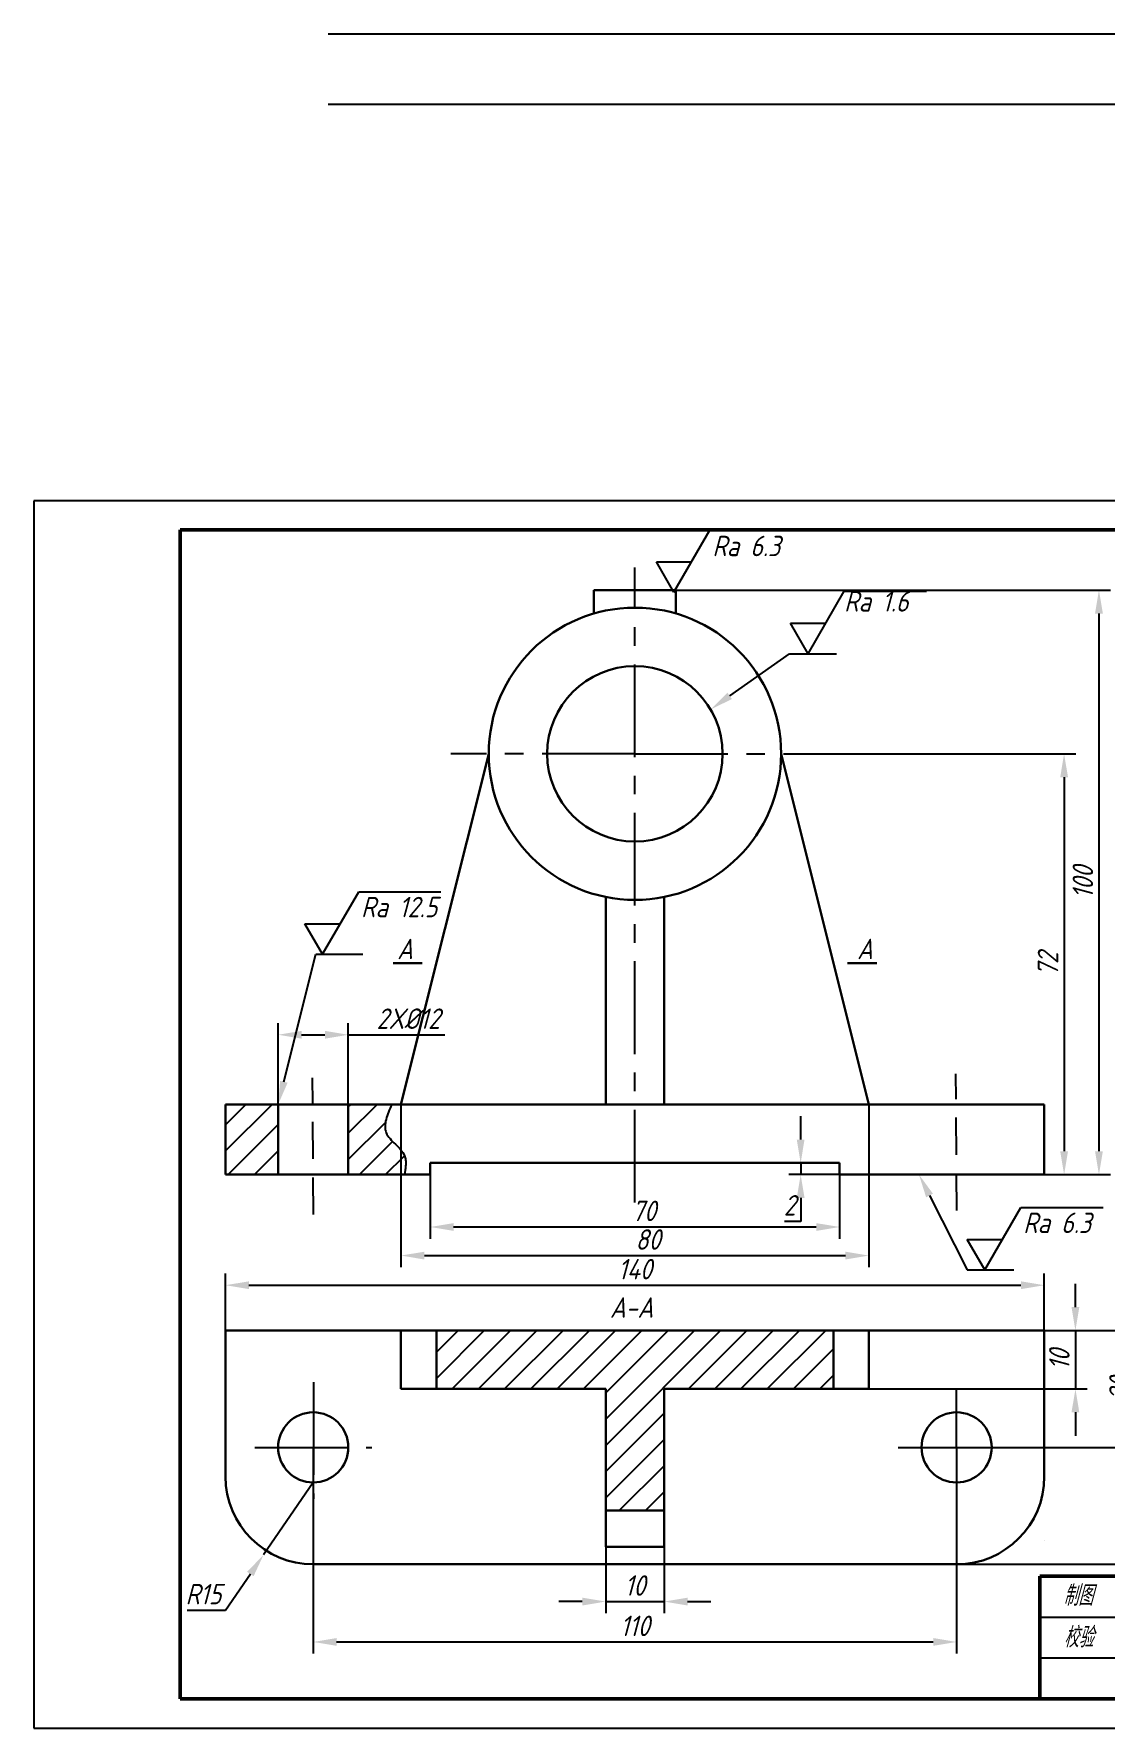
# Model space of a CAD drawing. Header units: millimetres. Extents: x 0 to 297, y 0 to 290.
# Drawn here: x 0 to 183.2, y 0 to 289.9 of the extents above; entities that cross this region are included whole.
import ezdxf
from ezdxf import colors
from ezdxf.entities.mleader import LeaderData, LeaderLine
from ezdxf.enums import TextEntityAlignment as Align
from ezdxf.math import Vec2, Vec3

# ---------------------------------------------------------------- set-up
doc = ezdxf.new("R2010")
doc.units = ezdxf.units.MM
doc.header["$LTSCALE"] = 0.5
doc.linetypes.add('CENTER', pattern=[50.8, 31.75, -6.35, 6.35, -6.35])
doc.linetypes.add('DASHED', pattern=[19.05, 12.7, -6.35])
for name, color, linetype, lineweight in [('\\M+5B3DF\\M+5B4E7\\M+5B1EA\\M+5D7A2', 7, 'Continuous', 25), ('\\M+5B4D6\\M+5CAB5\\M+5CFDF', 7, 'Continuous', 50), ('\\M+5B5E3\\M+5BBAD\\M+5CFDF', 1, 'CENTER', 25), ('\\M+5CEC4\\M+5D7D6\\M+5B1EA\\M+5D7A2', 7, 'Continuous', 25), ('\\M+5CFB8\\M+5CAB5\\M+5CFDF', 3, 'Continuous', 25)]:
    doc.layers.add(name, color=color, linetype=linetype, lineweight=lineweight)
doc.styles.add('\\M+5B9FA\\M+5B1EA\\M+5BABA\\M+5D7D63.5', font='gbeitc.shx', dxfattribs={"height": 3.5, "bigfont": 'gbcbig.shx'})
doc.styles.get("Standard").update_dxf_attribs({"font": 'SimSun.ttf'})
doc.dimstyles.new('\\M+5B9FA\\M+5B1EA\\M+5B3DF\\M+5B4E7', dxfattribs={"dimtxt": 3.5, "dimasz": 4, "dimexe": 2, "dimexo": 0, "dimgap": 1, "dimtad": 1, "dimtoh": 1, "dimdec": 0, "dimdsep": 46, "dimtxsty": '\\M+5B9FA\\M+5B1EA\\M+5BABA\\M+5D7D63.5', "dimcen": 3.5, "dimaunit": 1, "dimadec": 0, "dimazin": 1, "dimtfac": 1, "dimtdec": 0, "dimtmove": 0, "dimatfit": 3, "dimfxl": 0, "dimarcsym": 0})

# ---------------------------------------------------------------- blocks, each defined once
blk = doc.blocks.new('*D1')
at = {"layer": '\\M+5B3DF\\M+5B4E7\\M+5B1EA\\M+5D7A2', "color": 0, "lineweight": -2, "transparency": 16777216}
for p, q in [((67.76, 96.7), (67.76, 83.74)), ((137.76, 96.7), (137.76, 83.74)), ((71.76, 85.74), (133.76, 85.74))]:
    blk.add_line(p, q, dxfattribs=at)
at = {"layer": '\\M+5B3DF\\M+5B4E7\\M+5B1EA\\M+5D7A2', "color": 0, "transparency": 16777216}
for points in [[(71.76, 86.4), (71.76, 85.07), (67.76, 85.74)], [(133.76, 86.4), (133.76, 85.07), (137.76, 85.74)]]:
    blk.add_solid(points, dxfattribs=at)
at = {"layer": 'Defpoints', "color": 0, "transparency": 16777216}
for p in [(67.76, 96.7), (137.76, 96.7), (137.76, 85.74)]:
    blk.add_point(p, dxfattribs=at)
at = {"layer": '\\M+5B3DF\\M+5B4E7\\M+5B1EA\\M+5D7A2', "color": 0, "transparency": 16777216, "insert": (104.29, 88.49), "char_height": 3.5, "attachment_point": 5, "style": '\\M+5B9FA\\M+5B1EA\\M+5BABA\\M+5D7D63.5'}
blk.add_mtext('{\\Fgbeitc,gbcbig|c136;70}', dxfattribs=at)
blk = doc.blocks.new('*D8')
at = {"layer": '\\M+5B3DF\\M+5B4E7\\M+5B1EA\\M+5D7A2', "color": 0, "lineweight": -2, "transparency": 16777216}
for p, q in [((159.76, 194.7), (184.1, 194.7)), ((182.1, 190.7), (182.1, 98.7)), ((159.76, 94.7), (184.1, 94.7))]:
    blk.add_line(p, q, dxfattribs=at)
at = {"layer": '\\M+5B3DF\\M+5B4E7\\M+5B1EA\\M+5D7A2', "color": 0, "transparency": 16777216}
for points in [[(181.43, 190.7), (182.77, 190.7), (182.1, 194.7)], [(181.43, 98.7), (182.77, 98.7), (182.1, 94.7)]]:
    blk.add_solid(points, dxfattribs=at)
at = {"layer": 'Defpoints', "color": 0, "transparency": 16777216}
for p in [(159.76, 194.7), (159.76, 94.7), (182.1, 94.7)]:
    blk.add_point(p, dxfattribs=at)
at = {"layer": '\\M+5B3DF\\M+5B4E7\\M+5B1EA\\M+5D7A2', "color": 0, "transparency": 16777216, "insert": (179.35, 144.7), "char_height": 3.5, "attachment_point": 5, "rotation": 90, "style": '\\M+5B9FA\\M+5B1EA\\M+5BABA\\M+5D7D63.5'}
blk.add_mtext('100', dxfattribs=at)
blk = doc.blocks.new('*D9')
at = {"layer": '\\M+5B3DF\\M+5B4E7\\M+5B1EA\\M+5D7A2', "color": 0, "linetype": 'CENTER', "lineweight": -2, "transparency": 16777216}
for p, q in [((131.1, 100.7), (131.1, 104.7)), ((137.76, 96.7), (129.1, 96.7)), ((131.1, 96.7), (131.1, 94.7)), ((137.76, 94.7), (129.1, 94.7)), ((131.1, 90.7), (131.1, 86.7)), ((131.1, 86.7), (128.35, 86.7))]:
    blk.add_line(p, q, dxfattribs=at)
at = {"layer": '\\M+5B3DF\\M+5B4E7\\M+5B1EA\\M+5D7A2', "color": 0, "linetype": 'CENTER', "transparency": 16777216}
for points in [[(130.43, 100.7), (131.76, 100.7), (131.1, 96.7)], [(130.43, 90.7), (131.76, 90.7), (131.1, 94.7)]]:
    blk.add_solid(points, dxfattribs=at)
at = {"layer": 'Defpoints', "color": 0, "linetype": 'CENTER', "transparency": 16777216}
for p in [(137.76, 96.7), (131.1, 94.7), (137.76, 94.7)]:
    blk.add_point(p, dxfattribs=at)
at = {"layer": '\\M+5B3DF\\M+5B4E7\\M+5B1EA\\M+5D7A2', "color": 0, "linetype": 'CENTER', "transparency": 16777216, "insert": (129.22, 89.45), "char_height": 3.5, "attachment_point": 5, "style": '\\M+5B9FA\\M+5B1EA\\M+5BABA\\M+5D7D63.5'}
blk.add_mtext('2', dxfattribs=at)
blk = doc.blocks.new('*D10')
at = {"layer": '\\M+5B3DF\\M+5B4E7\\M+5B1EA\\M+5D7A2', "color": 0, "lineweight": -2, "transparency": 16777216}
for p, q in [((131.26, 166.7), (178.14, 166.7)), ((176.14, 162.7), (176.14, 98.7)), ((138.22, 94.7), (178.14, 94.7))]:
    blk.add_line(p, q, dxfattribs=at)
at = {"layer": '\\M+5B3DF\\M+5B4E7\\M+5B1EA\\M+5D7A2', "color": 0, "transparency": 16777216}
for points in [[(175.48, 162.7), (176.81, 162.7), (176.14, 166.7)], [(175.48, 98.7), (176.81, 98.7), (176.14, 94.7)]]:
    blk.add_solid(points, dxfattribs=at)
at = {"layer": 'Defpoints', "color": 0, "transparency": 16777216}
for p in [(131.26, 166.7), (138.22, 94.7), (176.14, 94.7)]:
    blk.add_point(p, dxfattribs=at)
at = {"layer": '\\M+5B3DF\\M+5B4E7\\M+5B1EA\\M+5D7A2', "color": 0, "transparency": 16777216, "insert": (173.39, 130.7), "char_height": 3.5, "attachment_point": 5, "rotation": 90, "style": '\\M+5B9FA\\M+5B1EA\\M+5BABA\\M+5D7D63.5'}
blk.add_mtext('72', dxfattribs=at)
blk = doc.blocks.new('*D11')
at = {"layer": '\\M+5B3DF\\M+5B4E7\\M+5B1EA\\M+5D7A2', "color": 0, "lineweight": -2, "transparency": 16777216}
for p, q in [((62.76, 106.7), (62.76, 78.85)), ((142.76, 106.7), (142.76, 78.85)), ((66.76, 80.85), (138.76, 80.85))]:
    blk.add_line(p, q, dxfattribs=at)
at = {"layer": '\\M+5B3DF\\M+5B4E7\\M+5B1EA\\M+5D7A2', "color": 0, "transparency": 16777216}
for points in [[(66.76, 81.51), (66.76, 80.18), (62.76, 80.85)], [(138.76, 81.51), (138.76, 80.18), (142.76, 80.85)]]:
    blk.add_solid(points, dxfattribs=at)
at = {"layer": 'Defpoints', "color": 0, "transparency": 16777216}
for p in [(62.76, 106.7), (142.76, 106.7), (142.76, 80.85)]:
    blk.add_point(p, dxfattribs=at)
at = {"layer": '\\M+5B3DF\\M+5B4E7\\M+5B1EA\\M+5D7A2', "color": 0, "transparency": 16777216, "insert": (104.99, 83.6), "char_height": 3.5, "attachment_point": 5, "style": '\\M+5B9FA\\M+5B1EA\\M+5BABA\\M+5D7D63.5'}
blk.add_mtext('80', dxfattribs=at)
blk = doc.blocks.new('*D12')
at = {"layer": '\\M+5B3DF\\M+5B4E7\\M+5B1EA\\M+5D7A2', "color": 0, "lineweight": -2, "transparency": 16777216}
for p, q in [((41.76, 106.7), (41.76, 120.63)), ((53.76, 106.7), (53.76, 120.63)), ((45.76, 118.63), (49.76, 118.63)), ((53.76, 118.63), (70.26, 118.63))]:
    blk.add_line(p, q, dxfattribs=at)
at = {"layer": '\\M+5B3DF\\M+5B4E7\\M+5B1EA\\M+5D7A2', "color": 0, "transparency": 16777216}
for points in [[(45.76, 119.29), (45.76, 117.96), (41.76, 118.63)], [(49.76, 119.29), (49.76, 117.96), (53.76, 118.63)]]:
    blk.add_solid(points, dxfattribs=at)
at = {"layer": 'Defpoints', "color": 0, "transparency": 16777216}
for p in [(53.76, 118.63), (41.76, 106.7), (53.76, 106.7)]:
    blk.add_point(p, dxfattribs=at)
at = {"layer": '\\M+5B3DF\\M+5B4E7\\M+5B1EA\\M+5D7A2', "color": 0, "transparency": 16777216, "insert": (64.01, 121.38), "char_height": 3.5, "attachment_point": 5, "style": '\\M+5B9FA\\M+5B1EA\\M+5BABA\\M+5D7D63.5'}
blk.add_mtext('{\\Fgbeitc,gbcbig|c136;2X}%%C{\\Fgbeitc,gbcbig|c136;12}', dxfattribs=at)
blk = doc.blocks.new('*D13')
at = {"layer": '\\M+5B3DF\\M+5B4E7\\M+5B1EA\\M+5D7A2', "color": 0, "lineweight": -2, "transparency": 16777216}
for p, q in [((97.76, 37.23), (97.76, 19.65)), ((107.76, 37.23), (107.76, 19.65)), ((93.76, 21.65), (89.76, 21.65)), ((97.76, 21.65), (107.76, 21.65)), ((111.76, 21.65), (115.76, 21.65))]:
    blk.add_line(p, q, dxfattribs=at)
at = {"layer": '\\M+5B3DF\\M+5B4E7\\M+5B1EA\\M+5D7A2', "color": 0, "transparency": 16777216}
for points in [[(93.76, 22.32), (93.76, 20.98), (97.76, 21.65)], [(111.76, 22.32), (111.76, 20.98), (107.76, 21.65)]]:
    blk.add_solid(points, dxfattribs=at)
at = {"layer": 'Defpoints', "color": 0, "transparency": 16777216}
for p in [(97.76, 37.23), (107.76, 37.23), (107.76, 21.65)]:
    blk.add_point(p, dxfattribs=at)
at = {"layer": '\\M+5B3DF\\M+5B4E7\\M+5B1EA\\M+5D7A2', "color": 0, "transparency": 16777216, "insert": (102.76, 24.4), "char_height": 3.5, "attachment_point": 5, "style": '\\M+5B9FA\\M+5B1EA\\M+5BABA\\M+5D7D63.5'}
blk.add_mtext('10', dxfattribs=at)
blk = doc.blocks.new('*D14')
at = {"layer": '\\M+5B3DF\\M+5B4E7\\M+5B1EA\\M+5D7A2', "color": 0, "lineweight": -2, "transparency": 16777216}
for p, q in [((178.08, 72.03), (178.08, 76.03)), ((136.72, 68.03), (180.08, 68.03)), ((178.08, 68.03), (178.08, 58.03)), ((136.72, 58.03), (180.08, 58.03)), ((178.08, 54.03), (178.08, 50.03))]:
    blk.add_line(p, q, dxfattribs=at)
at = {"layer": '\\M+5B3DF\\M+5B4E7\\M+5B1EA\\M+5D7A2', "color": 0, "transparency": 16777216}
for points in [[(177.41, 72.03), (178.74, 72.03), (178.08, 68.03)], [(177.41, 54.03), (178.74, 54.03), (178.08, 58.03)]]:
    blk.add_solid(points, dxfattribs=at)
at = {"layer": 'Defpoints', "color": 0, "transparency": 16777216}
for p in [(136.72, 68.03), (136.72, 58.03), (178.08, 58.03)]:
    blk.add_point(p, dxfattribs=at)
at = {"layer": '\\M+5B3DF\\M+5B4E7\\M+5B1EA\\M+5D7A2', "color": 0, "transparency": 16777216, "insert": (175.33, 63.03), "char_height": 3.5, "attachment_point": 5, "rotation": 90, "style": '\\M+5B9FA\\M+5B1EA\\M+5BABA\\M+5D7D63.5'}
blk.add_mtext('10', dxfattribs=at)
blk = doc.blocks.new('*D15')
at = {"layer": '\\M+5B3DF\\M+5B4E7\\M+5B1EA\\M+5D7A2', "color": 0, "lineweight": -2, "transparency": 16777216}
for p, q in [((157.76, 68.03), (190.35, 68.03)), ((188.35, 52.03), (188.35, 64.03)), ((157.76, 48.03), (190.35, 48.03))]:
    blk.add_line(p, q, dxfattribs=at)
at = {"layer": '\\M+5B3DF\\M+5B4E7\\M+5B1EA\\M+5D7A2', "color": 0, "transparency": 16777216}
for points in [[(187.68, 64.03), (189.01, 64.03), (188.35, 68.03)], [(187.68, 52.03), (189.01, 52.03), (188.35, 48.03)]]:
    blk.add_solid(points, dxfattribs=at)
at = {"layer": 'Defpoints', "color": 0, "transparency": 16777216}
for p in [(157.76, 68.03), (188.35, 68.03), (157.76, 48.03)]:
    blk.add_point(p, dxfattribs=at)
at = {"layer": '\\M+5B3DF\\M+5B4E7\\M+5B1EA\\M+5D7A2', "color": 0, "transparency": 16777216, "insert": (185.6, 58.03), "char_height": 3.5, "attachment_point": 5, "rotation": 90, "style": '\\M+5B9FA\\M+5B1EA\\M+5BABA\\M+5D7D63.5'}
blk.add_mtext('20', dxfattribs=at)
blk = doc.blocks.new('*D16')
at = {"layer": '\\M+5B3DF\\M+5B4E7\\M+5B1EA\\M+5D7A2', "color": 0, "lineweight": -2, "transparency": 16777216}
for p, q in [((150.26, 68.03), (200.74, 68.03)), ((198.74, 64.03), (198.74, 32.03)), ((150.26, 28.03), (200.74, 28.03))]:
    blk.add_line(p, q, dxfattribs=at)
at = {"layer": '\\M+5B3DF\\M+5B4E7\\M+5B1EA\\M+5D7A2', "color": 0, "transparency": 16777216}
for points in [[(198.07, 64.03), (199.4, 64.03), (198.74, 68.03)], [(198.07, 32.03), (199.4, 32.03), (198.74, 28.03)]]:
    blk.add_solid(points, dxfattribs=at)
at = {"layer": 'Defpoints', "color": 0, "transparency": 16777216}
for p in [(150.26, 68.03), (150.26, 28.03), (198.74, 28.03)]:
    blk.add_point(p, dxfattribs=at)
at = {"layer": '\\M+5B3DF\\M+5B4E7\\M+5B1EA\\M+5D7A2', "color": 0, "transparency": 16777216, "insert": (195.99, 48.03), "char_height": 3.5, "attachment_point": 5, "rotation": 90, "style": '\\M+5B9FA\\M+5B1EA\\M+5BABA\\M+5D7D63.5'}
blk.add_mtext('40', dxfattribs=at)
blk = doc.blocks.new('*D17')
at = {"layer": '\\M+5B3DF\\M+5B4E7\\M+5B1EA\\M+5D7A2', "color": 0, "lineweight": -2, "transparency": 16777216}
for p, q in [((32.76, 68.03), (32.76, 77.78)), ((36.76, 75.78), (168.76, 75.78)), ((172.76, 68.03), (172.76, 77.78))]:
    blk.add_line(p, q, dxfattribs=at)
at = {"layer": '\\M+5B3DF\\M+5B4E7\\M+5B1EA\\M+5D7A2', "color": 0, "transparency": 16777216}
for points in [[(36.76, 76.44), (36.76, 75.11), (32.76, 75.78)], [(168.76, 76.44), (168.76, 75.11), (172.76, 75.78)]]:
    blk.add_solid(points, dxfattribs=at)
at = {"layer": 'Defpoints', "color": 0, "transparency": 16777216}
for p in [(172.76, 75.78), (32.76, 68.03), (172.76, 68.03)]:
    blk.add_point(p, dxfattribs=at)
at = {"layer": '\\M+5B3DF\\M+5B4E7\\M+5B1EA\\M+5D7A2', "color": 0, "transparency": 16777216, "insert": (102.76, 78.53), "char_height": 3.5, "attachment_point": 5, "style": '\\M+5B9FA\\M+5B1EA\\M+5BABA\\M+5D7D63.5'}
blk.add_mtext('140', dxfattribs=at)
blk = doc.blocks.new('*D19')
at = {"layer": '\\M+5B3DF\\M+5B4E7\\M+5B1EA\\M+5D7A2', "color": 0, "lineweight": -2, "transparency": 16777216}
for p, q in [((47.76, 42.03), (39.27, 29.66)), ((32.76, 20.18), (37.01, 26.37)), ((26.22, 20.18), (32.76, 20.18))]:
    blk.add_line(p, q, dxfattribs=at)
blk.add_solid([(36.46, 26.74), (37.56, 25.99), (39.27, 29.66)], dxfattribs=at)
at = {"layer": 'Defpoints', "color": 0, "lineweight": -2, "transparency": 16777216}
for p in [(47.76, 42.03), (39.27, 29.66)]:
    blk.add_point(p, dxfattribs=at)
at = {"layer": '\\M+5B3DF\\M+5B4E7\\M+5B1EA\\M+5D7A2', "color": 0, "transparency": 16777216, "insert": (28.99, 22.93), "char_height": 3.5, "attachment_point": 5, "style": '\\M+5B9FA\\M+5B1EA\\M+5BABA\\M+5D7D63.5'}
blk.add_mtext('R15', dxfattribs=at)
blk = doc.blocks.new('\\M+5B4D6\\M+5B2DA\\M+5B6C8')
at = {"layer": '\\M+5B3DF\\M+5B4E7\\M+5B1EA\\M+5D7A2'}
for p, q in [((319.76, 154.28), (325.94, 164.98)), ((325.94, 164.98), (339.99, 164.98)), ((319.76, 154.28), (316.76, 159.48)), ((316.76, 159.48), (322.76, 159.48))]:
    blk.add_line(p, q, dxfattribs=at)
blk = doc.blocks.new('\\M+5B4D6\\M+5B2DA\\M+5B6C81')
at = {"layer": '\\M+5B3DF\\M+5B4E7\\M+5B1EA\\M+5D7A2'}
blk.add_blockref('\\M+5B4D6\\M+5B2DA\\M+5B6C8', (-319.76, -154.28), dxfattribs=at)
blk = doc.blocks.new('*D24')
at = {"layer": '\\M+5B3DF\\M+5B4E7\\M+5B1EA\\M+5D7A2', "color": 0, "lineweight": -2, "transparency": 16777216}
for p, q in [((47.76, 48.03), (47.76, 12.74)), ((157.76, 48.03), (157.76, 12.74)), ((51.76, 14.74), (153.76, 14.74))]:
    blk.add_line(p, q, dxfattribs=at)
at = {"layer": '\\M+5B3DF\\M+5B4E7\\M+5B1EA\\M+5D7A2', "color": 0, "transparency": 16777216}
for points in [[(51.76, 15.41), (51.76, 14.08), (47.76, 14.74)], [(153.76, 15.41), (153.76, 14.08), (157.76, 14.74)]]:
    blk.add_solid(points, dxfattribs=at)
at = {"layer": 'Defpoints', "color": 0, "transparency": 16777216}
for p in [(47.76, 48.03), (157.76, 48.03), (157.76, 14.74)]:
    blk.add_point(p, dxfattribs=at)
at = {"layer": '\\M+5B3DF\\M+5B4E7\\M+5B1EA\\M+5D7A2', "color": 0, "transparency": 16777216, "insert": (102.76, 17.49), "char_height": 3.5, "attachment_point": 5, "style": '\\M+5B9FA\\M+5B1EA\\M+5BABA\\M+5D7D63.5'}
blk.add_mtext('110', dxfattribs=at)

msp = doc.modelspace()

# ---------------------------------------------------------------- hatches: boundary and pattern name
at = {"layer": '\\M+5B3DF\\M+5B4E7\\M+5B1EA\\M+5D7A2'}
h = msp.add_hatch(dxfattribs=at)
h.set_pattern_fill('ANSI31', color=256)
h.paths.add_polyline_path([(136.72, 68.03), (127.76, 68.03), (68.81, 68.03), (68.81, 58.03), (77.76, 58.03), (97.76, 58.03), (97.76, 37.99), (97.76, 37.23), (107.76, 37.23), (107.76, 37.99), (107.76, 58.03), (127.76, 58.03), (136.72, 58.03)])
h.paths.add_polyline_path([(237.63, 196.07), (233.18, 196.07), (233.18, 193.07), (215.18, 193.07), (215.18, 183.07), (237.63, 183.07)])
h.paths.add_polyline_path([(265.18, 193.07), (254.47, 193.07), (254.31, 192.79), (254.15, 193.07), (247.18, 193.07), (247.18, 196.07), (242.74, 196.07), (242.74, 183.07), (265.18, 183.07)])
at = {"layer": '\\M+5B3DF\\M+5B4E7\\M+5B1EA\\M+5D7A2', "linetype": 'CENTER'}
h = msp.add_hatch(dxfattribs=at)
h.set_pattern_fill('ANSI31', color=256)
h.set_pattern_definition([(45, (0, -1.3637), (-2.245064, 2.245064), [])])
h.paths.add_polyline_path([(41.76, 106.7), (32.76, 106.7), (32.76, 94.7), (41.76, 94.7)])
edge = h.paths.add_edge_path()
edge.add_line((53.76, 94.7), (63.36, 94.7))
edge.add_spline(control_points=[(63.36, 94.7), (63.55, 95.85), (64.03, 98.75), (58.89, 101.48), (60.43, 104.97), (61.19, 106.7)], knot_values=[0, 0, 0, 0, 3.236689, 8.237443, 13.183728, 13.183728, 13.183728, 13.183728], degree=3, periodic=0)
edge.add_line((61.19, 106.7), (53.76, 106.7))
edge.add_line((53.76, 106.7), (53.76, 94.7))

# ---------------------------------------------------------------- linework, layer by layer
at = {"layer": '\\M+5B3DF\\M+5B4E7\\M+5B1EA\\M+5D7A2'}
for p, q in [((50.33, 289.87), (190.33, 289.87)), ((50.33, 277.87), (190.33, 277.87)), ((109.76, 194.7), (159.76, 194.7)), ((102.76, 166.7), (102.76, 166.7)), ((32.76, 106.7), (32.76, 94.7)), ((32.76, 42.03), (32.8, 42.03)), ((172.73, 32.03), (172.76, 32.03))]:
    msp.add_line(p, q, dxfattribs=at)
at = {"layer": '\\M+5B3DF\\M+5B4E7\\M+5B1EA\\M+5D7A2', "linetype": 'CENTER'}
for p, q in [((102.76, 89.93), (102.76, 198.57)), ((102.76, 166.7), (71.26, 166.7)), ((102.76, 166.7), (131.26, 166.7)), ((47.81, 59.21), (47.81, 39.21)), ((157.76, 48.03), (157.76, 58.03)), ((37.76, 48.03), (57.76, 48.03)), ((147.76, 48.03), (167.76, 48.03)), ((157.76, 48.03), (157.76, 38.03))]:
    msp.add_line(p, q, dxfattribs=at)
at = {"layer": '\\M+5B3DF\\M+5B4E7\\M+5B1EA\\M+5D7A2', "lineweight": 30}
for p, q in [((95.76, 194.7), (102.76, 194.7)), ((95.76, 194.7), (95.76, 190.7)), ((102.76, 194.7), (109.76, 194.7)), ((109.76, 194.7), (109.76, 190.7)), ((77.76, 166.7), (62.76, 106.7)), ((127.76, 166.7), (142.76, 106.7)), ((97.76, 106.7), (97.76, 142.21)), ((107.76, 106.7), (107.76, 142.21)), ((32.76, 106.7), (172.76, 106.7)), ((32.76, 94.7), (32.76, 106.7)), ((41.76, 94.7), (41.76, 106.7)), ((53.76, 94.7), (53.76, 106.7)), ((172.76, 106.7), (172.76, 94.7)), ((67.76, 96.7), (137.76, 96.7)), ((32.76, 94.7), (67.76, 94.7)), ((137.76, 94.7), (172.76, 94.7)), ((32.76, 68.03), (127.86, 68.03)), ((32.76, 68.03), (32.76, 43.03)), ((62.76, 68.03), (62.76, 58.03)), ((127.76, 68.03), (172.76, 68.03)), ((142.76, 68.03), (142.76, 58.03)), ((172.76, 68.03), (172.76, 43.03)), ((62.76, 58.03), (77.76, 58.03)), ((142.76, 58.03), (127.76, 58.03)), ((97.76, 31.03), (97.76, 37.99)), ((107.76, 31.03), (107.76, 37.99)), ((97.76, 31.03), (107.76, 31.03))]:
    msp.add_line(p, q, dxfattribs=at)
at = {"layer": '\\M+5B3DF\\M+5B4E7\\M+5B1EA\\M+5D7A2', "linetype": 'ByBlock', "lineweight": 30}
for p, q in [((66.4, 130.9), (61.4, 130.9)), ((139.13, 130.9), (144.13, 130.9)), ((97.76, 124.46), (97.76, 124.46)), ((68.81, 68.03), (68.81, 58.03)), ((136.72, 68.03), (136.72, 58.03)), ((77.76, 58.03), (97.76, 58.03)), ((97.76, 37.99), (97.76, 58.03)), ((107.76, 37.99), (107.76, 58.03)), ((127.76, 58.03), (107.76, 58.03)), ((107.76, 37.23), (97.76, 37.23)), ((107.76, 31.03), (107.76, 37.23)), ((47.76, 28.03), (157.76, 28.03))]:
    msp.add_line(p, q, dxfattribs=at)
at = {"layer": '\\M+5B3DF\\M+5B4E7\\M+5B1EA\\M+5D7A2', "linetype": 'DASHED'}
for p, q in [((47.81, 87.85), (47.65, 111.24)), ((157.81, 88.57), (157.65, 111.96)), ((77.76, 68.03), (97.86, 68.03))]:
    msp.add_line(p, q, dxfattribs=at)
at = {"layer": '\\M+5B3DF\\M+5B4E7\\M+5B1EA\\M+5D7A2', "linetype": 'CENTER', "lineweight": 30}
for p, q in [((67.76, 96.7), (67.76, 94.7)), ((137.76, 96.7), (137.76, 94.7))]:
    msp.add_line(p, q, dxfattribs=at)
at = {"layer": '\\M+5B3DF\\M+5B4E7\\M+5B1EA\\M+5D7A2', "linetype": 'CENTER', "lineweight": -2}
msp.add_line((47.76, 48.03), (47.76, 48.03), dxfattribs=at)
at = {"layer": '\\M+5B3DF\\M+5B4E7\\M+5B1EA\\M+5D7A2', "lineweight": 30}
for centre, radius in [((102.76, 166.7), 25), ((102.76, 166.7), 15), ((47.76, 48.03), 6), ((157.76, 48.03), 6)]:
    msp.add_circle(centre, radius, dxfattribs=at)
for centre, start, end in [((47.76, 43.03), 180, 270), ((47.76, 43.03), 180, 270), ((47.76, 43.03), 180, 270), ((47.76, 43.03), 180, 270), ((157.76, 43.03), 270, 0)]:
    msp.add_arc(centre, 15, start, end, dxfattribs=at)
at = {"layer": '\\M+5B3DF\\M+5B4E7\\M+5B1EA\\M+5D7A2', "linetype": 'CENTER'}
msp.add_spline([(61.19, 106.7), (60.24, 101.85), (63.36, 97.94), (63.36, 94.7)], degree=3, dxfattribs=at)
at = {"layer": '\\M+5B4D6\\M+5CAB5\\M+5CFDF'}
for p, q in [((292, 205), (25, 205)), ((25, 205), (25, 5)), ((172, 5), (172, 26)), ((172, 26), (292, 26)), ((25, 5), (292, 5))]:
    msp.add_line(p, q, dxfattribs=at)
at = {"layer": '\\M+5B5E3\\M+5BBAD\\M+5CFDF'}
msp.add_line((25.2, 145), (25, 145), dxfattribs=at)
at = {"layer": '\\M+5CFB8\\M+5CAB5\\M+5CFDF'}
for p, q in [((297, 210), (0, 210)), ((0, 210), (0, 0)), ((172, 19), (218, 19)), ((172, 12), (292, 12)), ((0, 0), (297, 0))]:
    msp.add_line(p, q, dxfattribs=at)

# ---------------------------------------------------------------- block references
at = {"layer": '\\M+5B3DF\\M+5B4E7\\M+5B1EA\\M+5D7A2'}
for name, p in [('\\M+5B4D6\\M+5B2DA\\M+5B6C81', (109.44, 194.35)), ('\\M+5B4D6\\M+5B2DA\\M+5B6C81', (132.36, 183.83)), ('\\M+5B4D6\\M+5B2DA\\M+5B6C8', (-270.41, -21.87)), ('\\M+5B4D6\\M+5B2DA\\M+5B6C8', (-157.19, -75.89))]:
    msp.add_blockref(name, p, dxfattribs=at)

# ---------------------------------------------------------------- texts
at = {"layer": '\\M+5B3DF\\M+5B4E7\\M+5B1EA\\M+5D7A2', "char_height": 3.5, "attachment_point": 1, "style": '\\M+5B9FA\\M+5B1EA\\M+5BABA\\M+5D7D63.5'}
for s, width, insert in [('Ra 6.3', 11.8227, (116, 204.01)), ('Ra 1.6', 19.582, (138.53, 194.53)), ('Ra 12.5', 12.7068, (55.93, 142.23)), ('Ra {\\Fgbeitc,gbcbig|c136;6.3}', 12.7068, (169.15, 88.2)), ('{\\Fgbeitc,gbcbig|c136;A-A}', 128.2184, (98.49, 73.71))]:
    msp.add_mtext_dynamic_manual_height_columns(s, width=width, gutter_width=17.5, heights=[0], dxfattribs=dict(at, insert=insert))
at = {"layer": '\\M+5B3DF\\M+5B4E7\\M+5B1EA\\M+5D7A2', "linetype": 'ByBlock', "char_height": 3.5, "style": '\\M+5B9FA\\M+5B1EA\\M+5BABA\\M+5D7D63.5'}
for insert, attachment_point in [((64.79, 135.06), 3), ((140.74, 135.06), 1)]:
    msp.add_mtext_dynamic_manual_height_columns('{\\Fgbeitc,gbcbig|c136;A}', width=8.3525, gutter_width=17.5, heights=[0], dxfattribs=dict(at, insert=insert, attachment_point=attachment_point))
at = {"layer": '\\M+5CEC4\\M+5D7D6\\M+5B1EA\\M+5D7A2', "style": '\\M+5B9FA\\M+5B1EA\\M+5BABA\\M+5D7D63.5'}
msp.add_text('\\M+5D6C6\\M+5CDBC', height=3.5, dxfattribs=at).set_placement((178.52, 20.93), align=Align.CENTER)
msp.add_text('\\M+5D0A3\\M+5D1E9', height=3.5, dxfattribs=at).set_placement((178.59, 15.74), align=Align.MIDDLE)

# ---------------------------------------------------------------- dimensions: what is measured, and where the dimension line sits
at = {"layer": '\\M+5B3DF\\M+5B4E7\\M+5B1EA\\M+5D7A2'}
for base, p1, p2, picture, middle in [((182.1, 94.7), (159.76, 194.7), (159.76, 94.7), '*D8', (179.35, 144.7)), ((176.14, 94.7), (131.26, 166.7), (138.22, 94.7), '*D10', (173.39, 130.7)), ((178.08, 58.03), (136.72, 68.03), (136.72, 58.03), '*D14', (175.33, 63.03)), ((198.74, 28.03), (150.26, 68.03), (150.26, 28.03), '*D16', (195.99, 48.03)), ((188.35, 68.03), (157.76, 48.03), (157.76, 68.03), '*D15', (185.6, 58.03))]:
    dim = msp.add_linear_dim(base=base, p1=p1, p2=p2, angle=90, dimstyle='\\M+5B9FA\\M+5B1EA\\M+5B3DF\\M+5B4E7', dxfattribs=at)
    dim.commit()
    dim.dimension.update_dxf_attribs({"geometry": picture, "text_midpoint": middle})
dim = msp.add_linear_dim(base=(53.76, 118.63), p1=(41.76, 106.7), p2=(53.76, 106.7), text='{\\Fgbeitc,gbcbig|c136;2X}%%C{\\Fgbeitc,gbcbig|c136;12}', dimstyle='\\M+5B9FA\\M+5B1EA\\M+5B3DF\\M+5B4E7', dxfattribs=at)
dim.commit()
dim.dimension.update_dxf_attribs({"geometry": '*D12', "text_midpoint": (64.01, 121.38)})
for base, p1, p2, picture, middle in [((142.76, 80.85), (62.76, 106.7), (142.76, 106.7), '*D11', (104.99, 80.85)), ((172.76, 75.78), (32.76, 68.03), (172.76, 68.03), '*D17', (102.76, 75.78))]:
    dim = msp.add_linear_dim(base=base, p1=p1, p2=p2, dimstyle='\\M+5B9FA\\M+5B1EA\\M+5B3DF\\M+5B4E7', dxfattribs=at)
    dim.commit()
    dim.dimension.update_dxf_attribs({"geometry": picture, "text_midpoint": middle, "dimtype": 160})
at = {"layer": '\\M+5B3DF\\M+5B4E7\\M+5B1EA\\M+5D7A2', "linetype": 'CENTER'}
dim = msp.add_linear_dim(base=(131.1, 94.7), p1=(137.76, 96.7), p2=(137.76, 94.7), angle=90, dimstyle='\\M+5B9FA\\M+5B1EA\\M+5B3DF\\M+5B4E7', dxfattribs=at)
dim.commit()
dim.dimension.update_dxf_attribs({"geometry": '*D9', "text_midpoint": (129.22, 89.45)})
at = {"layer": '\\M+5B3DF\\M+5B4E7\\M+5B1EA\\M+5D7A2'}
dim = msp.add_linear_dim(base=(137.76, 85.74), p1=(67.76, 96.7), p2=(137.76, 96.7), text='{\\Fgbeitc,gbcbig|c136;<>}', dimstyle='\\M+5B9FA\\M+5B1EA\\M+5B3DF\\M+5B4E7', dxfattribs=at)
dim.commit()
dim.dimension.update_dxf_attribs({"geometry": '*D1', "text_midpoint": (104.29, 85.74), "dimtype": 160})
for base, p1, p2, picture, middle in [((157.76, 14.74), (47.76, 48.03), (157.76, 48.03), '*D24', (102.76, 17.49)), ((107.76, 21.65), (97.76, 37.23), (107.76, 37.23), '*D13', (102.76, 24.4))]:
    dim = msp.add_linear_dim(base=base, p1=p1, p2=p2, dimstyle='\\M+5B9FA\\M+5B1EA\\M+5B3DF\\M+5B4E7', dxfattribs=at)
    dim.commit()
    dim.dimension.update_dxf_attribs({"geometry": picture, "text_midpoint": middle})
dim = msp.add_radius_dim(center=(47.76, 42.03), mpoint=(39.27, 29.66), dimstyle='\\M+5B9FA\\M+5B1EA\\M+5B3DF\\M+5B4E7', dxfattribs=at)
dim.commit()
dim.dimension.update_dxf_attribs({"geometry": '*D19', "text_midpoint": (28.99, 22.93)})

# ---------------------------------------------------------------- leaders
ml = msp.add_multileader_mtext('Standard', dxfattribs=at)
ml.set_content('', color=256)
ml.set_leader_properties()
ml.build(insert=Vec2(0, 0))
ctx = ml.context
ctx.base_point, ctx.plane_origin = Vec3(137.2, 183.83), Vec3(115.7, 174.29)
notes = []
notes.append((ctx, [(0, (1, 1, 0), (129.2, 183.83), (1, 0), 8, [(0, [(115.7, 174.29)], 0, [])])]))
ctx.mtext.insert, ctx.mtext.flow_direction = Vec3(139.2, 185.83), 5
ml = msp.add_multileader_mtext('Standard', dxfattribs=at)
ml.set_content('', color=256)
ml.set_leader_properties()
ml.build(insert=Vec2(0, 0))
ctx = ml.context
ctx.base_point, ctx.plane_origin = Vec3(56.23, 132.4), Vec3(41.76, 106.7)
notes.append((ctx, [(0, (1, 1, 0), (48.23, 132.4), (1, 0), 8, [(0, [(41.76, 106.7)], 0, [])])]))
ctx.mtext.insert, ctx.mtext.flow_direction = Vec3(58.23, 134.4), 5
ml = msp.add_multileader_mtext('Standard', dxfattribs=at)
ml.set_content('', color=256)
ml.set_leader_properties()
ml.build(insert=Vec2(0, 0))
ctx = ml.context
ctx.base_point, ctx.plane_origin = Vec3(167.57, 78.39), Vec3(151.33, 94.7)
notes.append((ctx, [(0, (1, 1, 0), (159.57, 78.39), (1, 0), 8, [(0, [(151.33, 94.7)], 0, [])])]))
ctx.mtext.insert, ctx.mtext.flow_direction = Vec3(169.57, 80.39), 5
for ctx, leaders in notes:
    for number, flags, end, landing, length, lines in leaders:
        leader = LeaderData()
        leader.index, (leader.has_last_leader_line, leader.has_dogleg_vector, leader.attachment_direction) = number, flags
        leader.last_leader_point, leader.dogleg_vector, leader.dogleg_length = Vec3(end), Vec3(landing), length
        for number, points, colour, breaks in lines:
            line = LeaderLine()
            line.index, line.vertices, line.color, line.breaks = number, Vec3.list(points), colors.encode_raw_color(colour), breaks
            leader.lines.append(line)
        ctx.leaders.append(leader)

doc.saveas('drawing.dxf')
